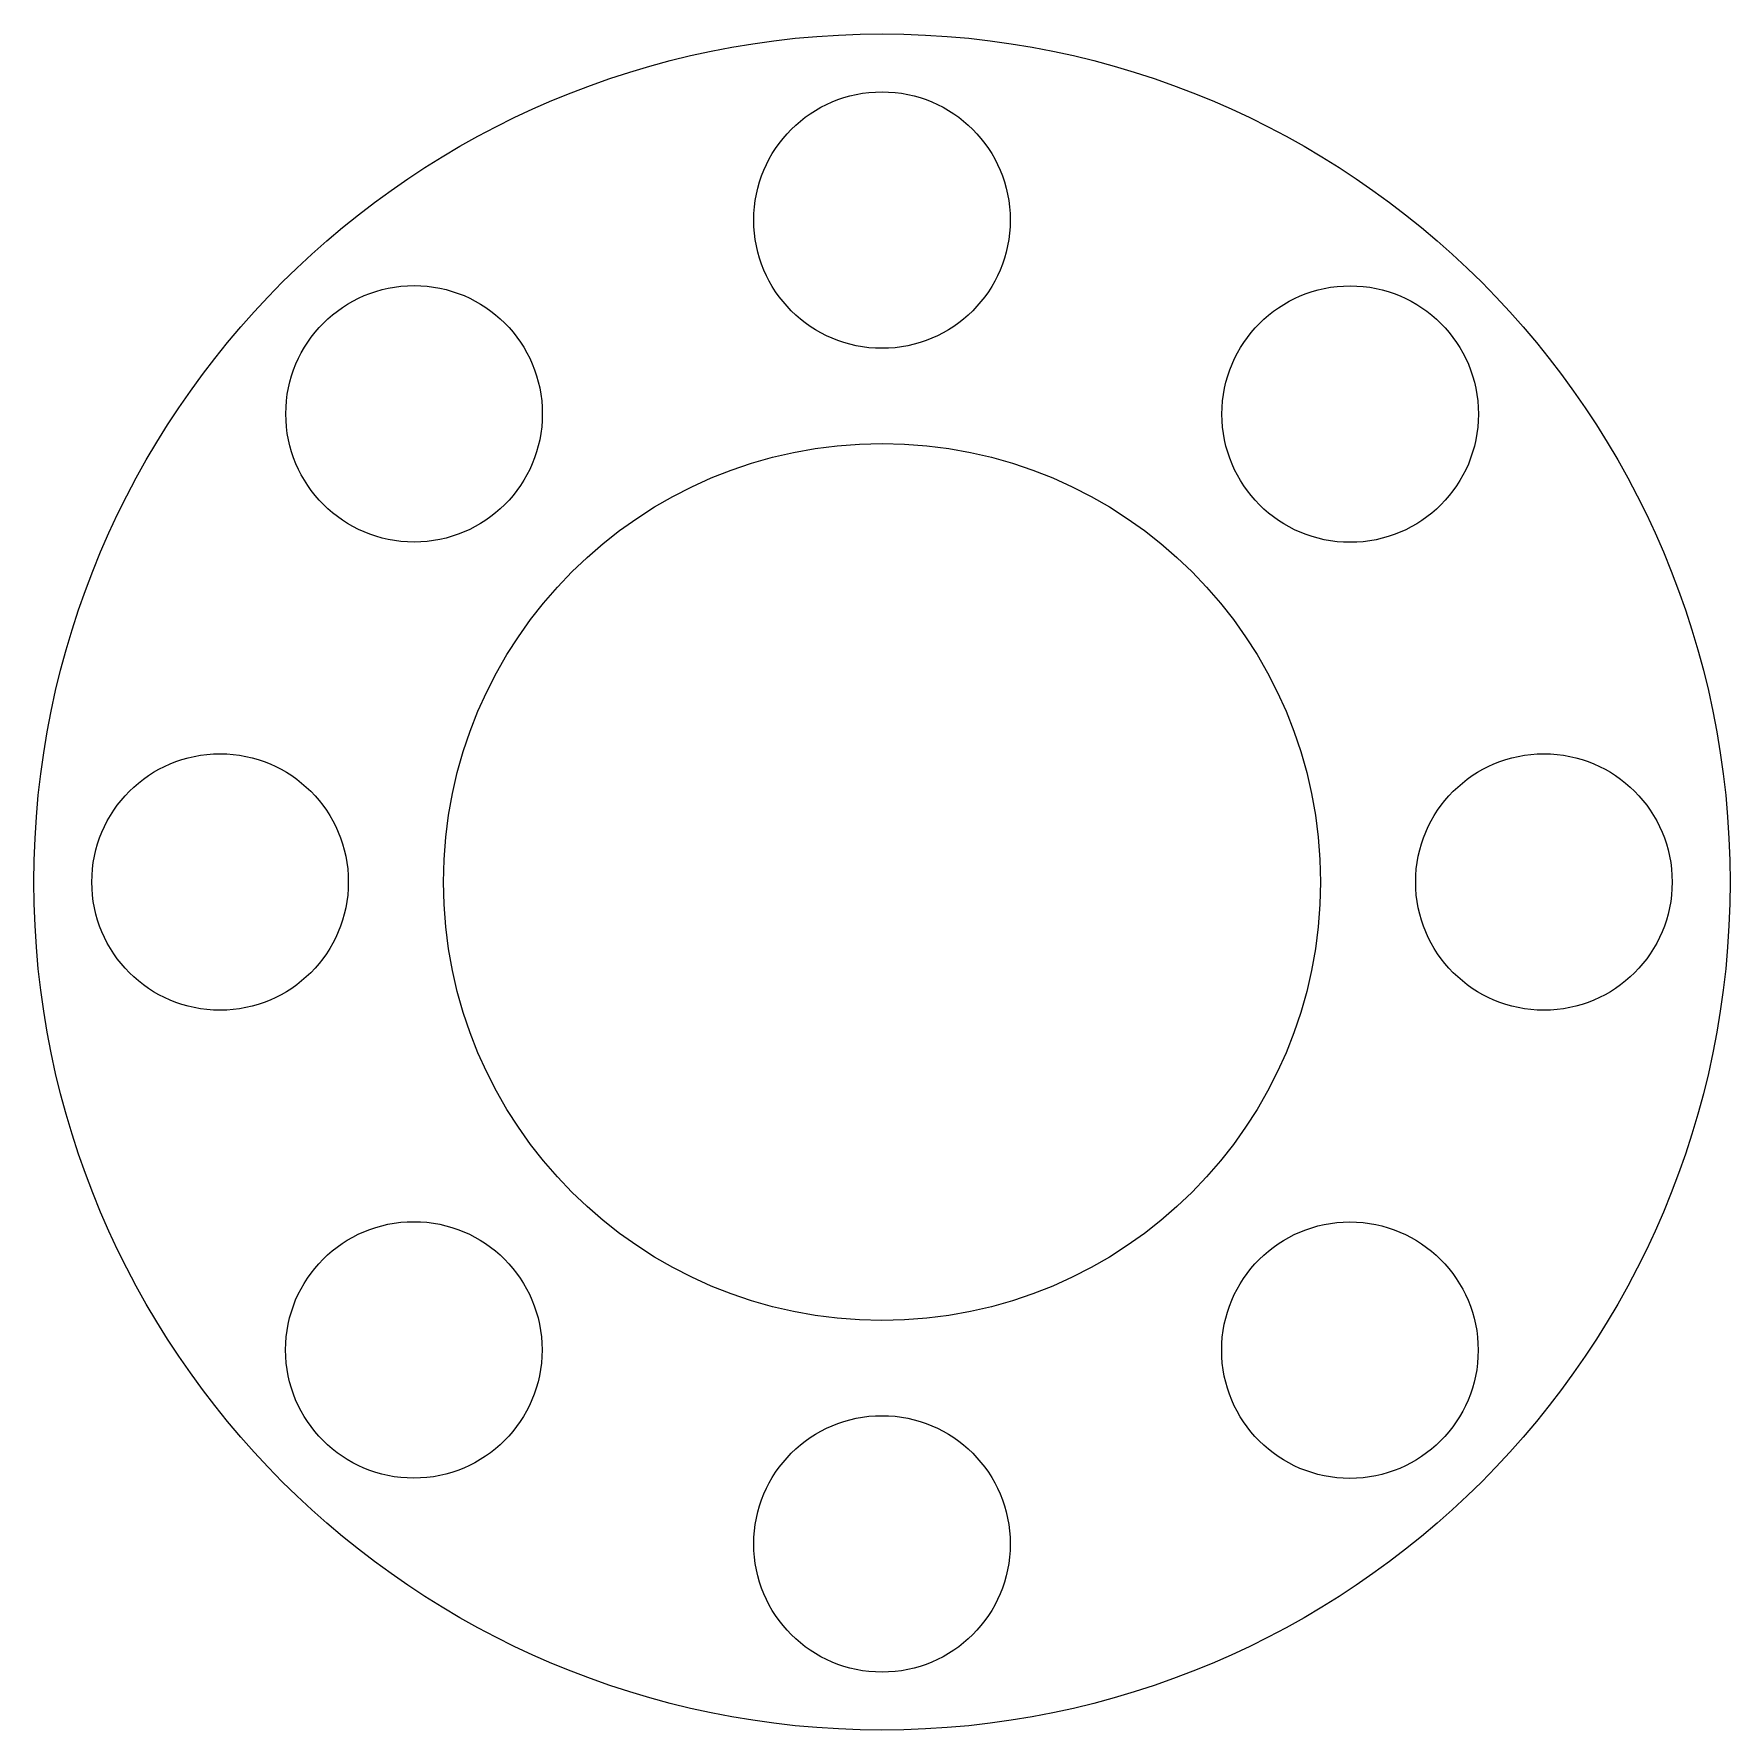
# Model space of a CAD drawing. Header units: millimetres. Extents: x -41 to 41, y -41 to 41.
import ezdxf

# ---------------------------------------------------------------- set-up
doc = ezdxf.new("R2010")
doc.units = ezdxf.units.MM
for name, color, linetype in [('Extrude', 7, 'CONTINUOUS'), ('Extrude002', 7, 'CONTINUOUS'), ('Sketch001', 7, 'CONTINUOUS')]:
    doc.layers.add(name, color=color, linetype=linetype)

msp = doc.modelspace()

# ---------------------------------------------------------------- linework, layer by layer
at = {"layer": 'Extrude'}
for p, q in [((6.2, 32), (6.2, 32, 2.5)), ((6.2, 32), (6.2, 32, 2.5)), ((-16.4211, 22.6337), (-16.4211, 22.6337, 2.5)), ((-16.4211, 22.6337), (-16.4211, 22.6337, 2.5)), ((28.8337, 22.6211), (28.8337, 22.6211, 2.5)), ((28.8337, 22.6211), (28.8337, 22.6211, 2.5)), ((-25.8, 0), (-25.8, 0, 2.5)), ((-25.8, 0), (-25.8, 0, 2.5)), ((21.2, 0), (21.2, 0, 2.5)), ((21.2, 0), (21.2, 0, 2.5)), ((38.2, 0), (38.2, 0, 2.5)), ((38.2, 0), (38.2, 0, 2.5)), ((41, 0), (41, 0, 2.5)), ((41, 0), (41, 0, 2.5)), ((-16.4337, -22.6211), (-16.4337, -22.6211, 2.5)), ((-16.4337, -22.6211), (-16.4337, -22.6211, 2.5)), ((28.8211, -22.6337), (28.8211, -22.6337, 2.5)), ((28.8211, -22.6337), (28.8211, -22.6337, 2.5)), ((6.2, -32), (6.2, -32, 2.5)), ((6.2, -32), (6.2, -32, 2.5))]:
    msp.add_line(p, q, dxfattribs=at)
for centre, radius in [((0, 0), 41), ((0, 0), 41), ((0, 0), 41), ((0, 0), 41), ((0, 32), 6.2), ((0, 32), 6.2), ((0, 32), 6.2), ((0, 32), 6.2), ((-22.6211, 22.6337), 6.2), ((-22.6211, 22.6337), 6.2), ((-22.6211, 22.6337), 6.2), ((-22.6211, 22.6337), 6.2), ((22.6337, 22.6211), 6.2), ((22.6337, 22.6211), 6.2), ((22.6337, 22.6211), 6.2), ((22.6337, 22.6211), 6.2), ((0, 0), 21.2), ((0, 0), 21.2), ((0, 0), 21.2), ((0, 0), 21.2), ((-32, 0), 6.2), ((-32, 0), 6.2), ((-32, 0), 6.2), ((-32, 0), 6.2), ((32, 0), 6.2), ((32, 0), 6.2), ((32, 0), 6.2), ((32, 0), 6.2), ((-22.6337, -22.6211), 6.2), ((-22.6337, -22.6211), 6.2), ((-22.6337, -22.6211), 6.2), ((-22.6337, -22.6211), 6.2), ((22.6211, -22.6337), 6.2), ((22.6211, -22.6337), 6.2), ((22.6211, -22.6337), 6.2), ((22.6211, -22.6337), 6.2), ((0, -32), 6.2), ((0, -32), 6.2), ((0, -32), 6.2), ((0, -32), 6.2)]:
    msp.add_circle(centre, radius, dxfattribs=at)
at = {"layer": 'Extrude002'}
for p, q in [((6.2, 32), (6.2, 32, 2.5)), ((6.2, 32), (6.2, 32, 2.5)), ((-16.4211, 22.6337), (-16.4211, 22.6337, 2.5)), ((-16.4211, 22.6337), (-16.4211, 22.6337, 2.5)), ((28.8337, 22.6211), (28.8337, 22.6211, 2.5)), ((28.8337, 22.6211), (28.8337, 22.6211, 2.5)), ((-25.8, 0), (-25.8, 0, 2.5)), ((-25.8, 0), (-25.8, 0, 2.5)), ((21.2, 0), (21.2, 0, 2.5)), ((21.2, 0), (21.2, 0, 2.5)), ((38.2, 0), (38.2, 0, 2.5)), ((38.2, 0), (38.2, 0, 2.5)), ((41, 0), (41, 0, 2.5)), ((41, 0), (41, 0, 2.5)), ((-16.4337, -22.6211), (-16.4337, -22.6211, 2.5)), ((-16.4337, -22.6211), (-16.4337, -22.6211, 2.5)), ((28.8211, -22.6337), (28.8211, -22.6337, 2.5)), ((28.8211, -22.6337), (28.8211, -22.6337, 2.5)), ((6.2, -32), (6.2, -32, 2.5)), ((6.2, -32), (6.2, -32, 2.5))]:
    msp.add_line(p, q, dxfattribs=at)
for centre, radius in [((0, 0), 41), ((0, 0), 41), ((0, 0), 41), ((0, 0), 41), ((0, 32), 6.2), ((0, 32), 6.2), ((0, 32), 6.2), ((0, 32), 6.2), ((-22.6211, 22.6337), 6.2), ((-22.6211, 22.6337), 6.2), ((-22.6211, 22.6337), 6.2), ((-22.6211, 22.6337), 6.2), ((22.6337, 22.6211), 6.2), ((22.6337, 22.6211), 6.2), ((22.6337, 22.6211), 6.2), ((22.6337, 22.6211), 6.2), ((0, 0), 21.2), ((0, 0), 21.2), ((0, 0), 21.2), ((0, 0), 21.2), ((-32, 0), 6.2), ((-32, 0), 6.2), ((-32, 0), 6.2), ((-32, 0), 6.2), ((32, 0), 6.2), ((32, 0), 6.2), ((32, 0), 6.2), ((32, 0), 6.2), ((-22.6337, -22.6211), 6.2), ((-22.6337, -22.6211), 6.2), ((-22.6337, -22.6211), 6.2), ((-22.6337, -22.6211), 6.2), ((22.6211, -22.6337), 6.2), ((22.6211, -22.6337), 6.2), ((22.6211, -22.6337), 6.2), ((22.6211, -22.6337), 6.2), ((0, -32), 6.2), ((0, -32), 6.2), ((0, -32), 6.2), ((0, -32), 6.2)]:
    msp.add_circle(centre, radius, dxfattribs=at)
at = {"layer": 'Sketch001'}
for centre, radius in [((0, 0), 41), ((0, 32), 6.2), ((-22.6211, 22.6337), 6.2), ((22.6337, 22.6211), 6.2), ((0, 0), 21.2), ((-32, 0), 6.2), ((32, 0), 6.2), ((-22.6337, -22.6211), 6.2), ((22.6211, -22.6337), 6.2), ((0, -32), 6.2)]:
    msp.add_circle(centre, radius, dxfattribs=at)

doc.saveas('drawing.dxf')
